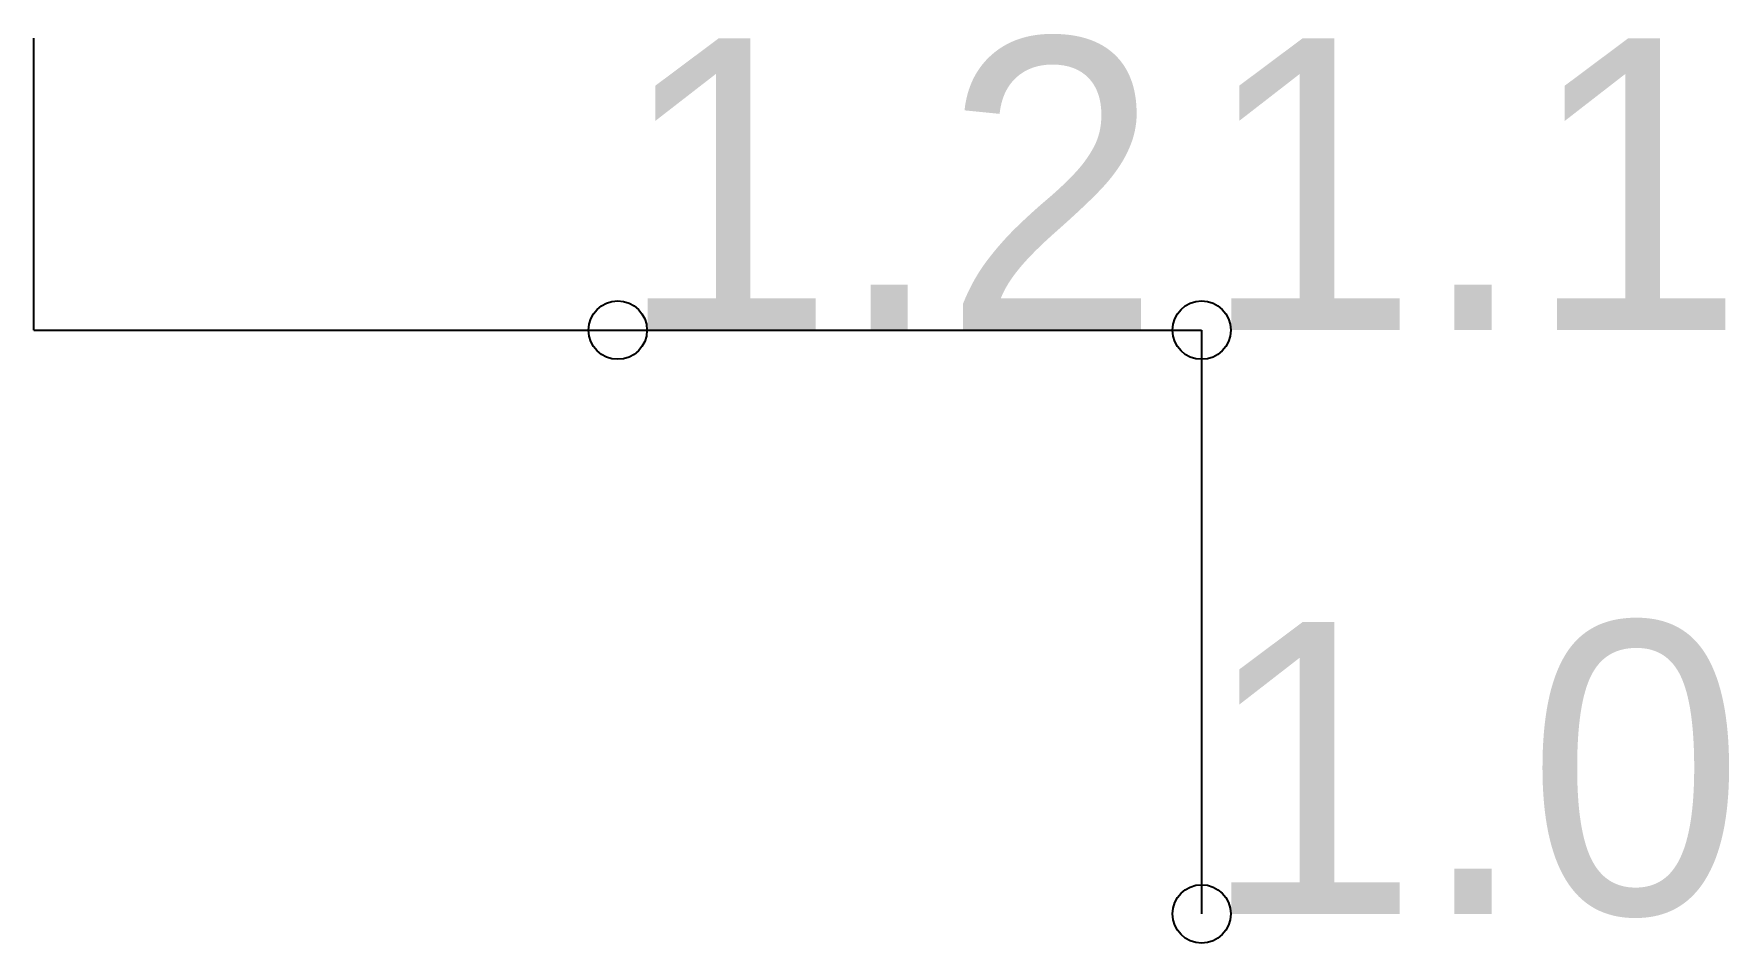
# Model space of a CAD drawing. Header units: millimetres. Extents: x 0 to 5.81, y -2.1 to 1.01.
import ezdxf

# ---------------------------------------------------------------- set-up
doc = ezdxf.new("R2010")
doc.units = ezdxf.units.MM

msp = doc.modelspace()

# ---------------------------------------------------------------- linework, layer by layer
at = {"layer": 'Shots', "color": 1}
for p, q in [((0, 0), (2, 0)), ((2, 0), (4, 0)), ((4, 0), (4, -2))]:
    msp.add_line(p, q, dxfattribs=at)
for centre in [(2, 0), (4, 0), (4, -2)]:
    msp.add_circle(centre, 0.1, dxfattribs=at)
at = {"layer": 'XSect', "color": 1}
msp.add_line((0, 0), (0, 1), dxfattribs=at)

# ---------------------------------------------------------------- texts
at = {"layer": 'Label'}
for s, p in [('1.2', (2, 0)), ('1.1', (4, 0)), ('1.0', (4, -2))]:
    msp.add_text(s, height=1, dxfattribs=at).set_placement(p)

doc.saveas('drawing.dxf')
